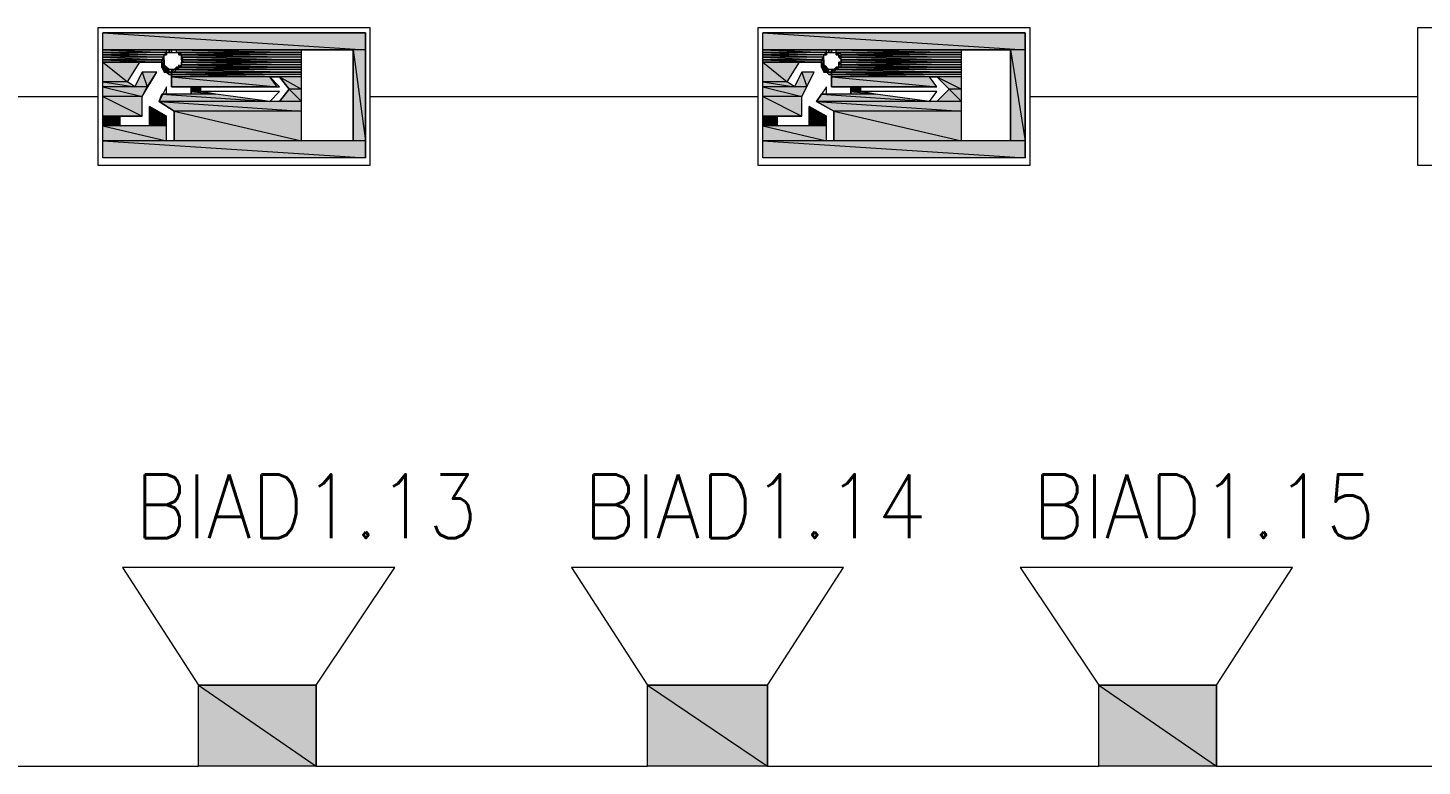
# Model space of a CAD drawing. Header units: millimetres. Extents: x 0 to 420, y 0 to 297.
# Drawn here: x 159.28 to 183.34, y 157.82 to 170.56 of the extents above; entities that cross this region are included whole.
import ezdxf

# ---------------------------------------------------------------- set-up
doc = ezdxf.new("R2010")
doc.units = ezdxf.units.MM
doc.styles.get("Standard").update_dxf_attribs({"font": 'STANDARD'})

msp = doc.modelspace()

# ---------------------------------------------------------------- hatches: boundary and pattern name
h = msp.add_hatch(color=82)
h.paths.add_polyline_path([(165.100001, 170.476333), (160.570334, 170.476333), (165.100001, 170.179999)], flags=0)
h.paths.add_polyline_path([(160.570334, 170.476333), (165.100001, 170.179999), (160.570334, 170.179999)], flags=0)
h = msp.add_hatch(color=82)
h.paths.add_polyline_path([(176.487668, 170.476333), (171.958001, 170.476333), (176.487668, 170.179999)], flags=0)
h.paths.add_polyline_path([(171.958001, 170.476333), (176.487668, 170.179999), (171.958001, 170.179999)], flags=0)
h = msp.add_hatch(color=82)
h.paths.add_polyline_path([(160.570334, 170.179999), (163.999334, 170.179999)], flags=0)
h.paths.add_polyline_path([(163.999334, 170.179999), (160.570334, 170.179999)], flags=0)
h = msp.add_hatch(color=82)
h.paths.add_polyline_path([(161.671001, 170.179999), (160.570334, 170.179999), (161.671001, 170.137666)], flags=0)
h.paths.add_polyline_path([(160.570334, 170.179999), (161.671001, 170.137666), (160.570334, 170.137666)], flags=0)
h = msp.add_hatch(color=82)
h.paths.add_polyline_path([(161.671001, 170.137666), (160.570334, 170.137666), (161.628668, 170.095333)], flags=0)
h.paths.add_polyline_path([(160.570334, 170.137666), (161.628668, 170.095333), (160.570334, 170.095333)], flags=0)
for points in [[(161.713334, 170.137666), (161.755668, 170.137666), (161.671001, 170.137666)], [(161.671001, 170.137666), (161.671001, 170.095333)], [(161.713334, 170.179999), (161.713334, 170.137666)], [(161.755668, 170.179999), (161.755668, 170.137666)], [(173.101001, 170.137666), (173.143334, 170.137666), (173.058668, 170.137666)], [(173.058668, 170.137666), (173.058668, 170.095333)], [(173.101001, 170.179999), (173.101001, 170.137666)], [(173.143334, 170.179999), (173.143334, 170.137666)], [(161.628668, 170.010666), (161.586334, 170.010666)], [(161.586334, 170.010666), (161.628668, 170.010666), (161.628668, 169.968333)], [(161.628668, 169.968333), (161.628668, 169.925999)], [(161.628668, 169.925999), (161.671001, 169.883666), (161.628668, 169.883666)], [(161.882668, 170.095333), (161.925001, 170.095333)], [(161.882668, 169.925999), (161.882668, 169.883666)], [(161.925001, 170.095333), (161.925001, 170.052999)], [(161.925001, 170.052999), (161.925001, 170.010666)], [(173.016334, 170.010666), (172.974001, 170.010666)], [(172.974001, 170.010666), (173.016334, 170.010666), (173.016334, 169.968333)], [(173.016334, 169.968333), (173.016334, 169.925999)], [(173.016334, 169.925999), (173.058668, 169.883666), (173.016334, 169.883666)], [(173.228001, 170.095333), (173.270334, 170.095333)], [(173.270334, 169.925999), (173.270334, 169.883666)], [(161.671001, 169.883666), (161.713334, 169.841333), (161.671001, 169.841333)], [(173.058668, 169.883666), (173.101001, 169.841333), (173.058668, 169.841333)], [(173.270334, 169.883666), (173.228001, 169.883666)], [(161.374668, 169.206333), (161.501668, 169.121666), (161.374668, 169.121666)], [(172.762334, 169.206333), (172.889334, 169.121666), (172.762334, 169.121666)]]:
    msp.add_hatch(color=82).paths.add_polyline_path(points, flags=0)
h = msp.add_hatch(color=82)
h.paths.add_polyline_path([(163.999334, 170.179999), (161.840334, 170.179999), (163.999334, 170.137666)], flags=0)
h.paths.add_polyline_path([(161.840334, 170.179999), (163.999334, 170.137666), (161.840334, 170.137666)], flags=0)
h = msp.add_hatch(color=82)
h.paths.add_polyline_path([(161.882668, 170.137666), (163.999334, 170.137666)], flags=0)
h.paths.add_polyline_path([(163.999334, 170.137666), (161.882668, 170.137666)], flags=0)
h = msp.add_hatch(color=82)
h.paths.add_polyline_path([(163.999334, 170.137666), (161.882668, 170.137666), (163.999334, 170.095333)], flags=0)
h.paths.add_polyline_path([(161.882668, 170.137666), (163.999334, 170.095333), (161.925001, 170.095333)], flags=0)
h = msp.add_hatch(color=82)
h.paths.add_polyline_path([(161.882668, 170.137666), (161.882668, 170.095333)], flags=0)
h.paths.add_polyline_path([(161.882668, 170.095333), (161.882668, 170.137666)], flags=0)
h = msp.add_hatch(color=82)
h.paths.add_polyline_path([(165.100001, 170.179999), (164.888334, 170.179999), (165.100001, 168.613666)], flags=0)
h.paths.add_polyline_path([(164.888334, 170.179999), (165.100001, 168.613666), (164.888334, 168.613666)], flags=0)
h = msp.add_hatch(color=82)
h.paths.add_polyline_path([(171.958001, 170.179999), (175.387001, 170.179999)], flags=0)
h.paths.add_polyline_path([(175.387001, 170.179999), (171.958001, 170.179999)], flags=0)
h = msp.add_hatch(color=82)
h.paths.add_polyline_path([(173.058668, 170.179999), (171.958001, 170.179999), (173.058668, 170.137666)], flags=0)
h.paths.add_polyline_path([(171.958001, 170.179999), (173.058668, 170.137666), (171.958001, 170.137666)], flags=0)
h = msp.add_hatch(color=82)
h.paths.add_polyline_path([(173.058668, 170.137666), (171.958001, 170.137666), (173.016334, 170.095333)], flags=0)
h.paths.add_polyline_path([(171.958001, 170.137666), (173.016334, 170.095333), (171.958001, 170.095333)], flags=0)
h = msp.add_hatch(color=82)
h.paths.add_polyline_path([(175.387001, 170.179999), (173.228001, 170.179999), (175.387001, 170.137666)], flags=0)
h.paths.add_polyline_path([(173.228001, 170.179999), (175.387001, 170.137666), (173.228001, 170.137666)], flags=0)
h = msp.add_hatch(color=82)
h.paths.add_polyline_path([(173.270334, 170.137666), (173.228001, 170.137666), (173.270334, 170.095333)], flags=0)
h.paths.add_polyline_path([(173.228001, 170.137666), (173.270334, 170.095333), (173.228001, 170.095333)], flags=0)
h = msp.add_hatch(color=82)
h.paths.add_polyline_path([(173.270334, 170.137666), (175.387001, 170.137666)], flags=0)
h.paths.add_polyline_path([(175.387001, 170.137666), (173.270334, 170.137666)], flags=0)
h = msp.add_hatch(color=82)
h.paths.add_polyline_path([(175.387001, 170.137666), (173.270334, 170.137666), (175.387001, 170.095333)], flags=0)
h.paths.add_polyline_path([(173.270334, 170.137666), (175.387001, 170.095333), (173.312668, 170.095333)], flags=0)
h = msp.add_hatch(color=82)
h.paths.add_polyline_path([(176.487668, 170.179999), (176.233668, 170.179999), (176.487668, 168.613666)], flags=0)
h.paths.add_polyline_path([(176.233668, 170.179999), (176.487668, 168.613666), (176.233668, 168.613666)], flags=0)
h = msp.add_hatch(color=82)
h.paths.add_polyline_path([(161.628668, 170.095333), (160.570334, 170.095333), (161.628668, 170.052999)], flags=0)
h.paths.add_polyline_path([(160.570334, 170.095333), (161.628668, 170.052999), (160.570334, 170.052999)], flags=0)
h = msp.add_hatch(color=82)
h.paths.add_polyline_path([(161.628668, 170.052999), (160.570334, 170.052999), (161.586334, 170.010666)], flags=0)
h.paths.add_polyline_path([(160.570334, 170.052999), (161.586334, 170.010666), (160.570334, 170.010666)], flags=0)
h = msp.add_hatch(color=82)
h.paths.add_polyline_path([(160.570334, 170.010666), (161.586334, 170.010666)], flags=0)
h.paths.add_polyline_path([(161.586334, 170.010666), (160.570334, 170.010666)], flags=0)
h = msp.add_hatch(color=82)
h.paths.add_polyline_path([(161.586334, 170.010666), (160.570334, 170.010666), (161.586334, 169.968333)], flags=0)
h.paths.add_polyline_path([(160.570334, 170.010666), (161.586334, 169.968333), (160.570334, 169.968333)], flags=0)
h = msp.add_hatch(color=82)
h.paths.add_polyline_path([(160.570334, 169.968333), (161.586334, 169.968333)], flags=0)
h.paths.add_polyline_path([(161.586334, 169.968333), (160.570334, 169.968333)], flags=0)
h = msp.add_hatch(color=82)
h.paths.add_polyline_path([(161.205334, 169.968333), (160.570334, 169.968333), (160.993668, 169.629666)], flags=0)
h.paths.add_polyline_path([(160.570334, 169.968333), (160.993668, 169.629666), (160.570334, 169.629666)], flags=0)
h = msp.add_hatch(color=82)
h.paths.add_polyline_path([(161.628668, 169.925999), (161.586334, 169.968333)], flags=0)
h.paths.add_polyline_path([(161.586334, 169.968333), (161.628668, 169.925999), (161.586334, 169.925999)], flags=0)
h = msp.add_hatch(color=82)
h.paths.add_polyline_path([(161.628668, 169.925999), (161.586334, 169.925999), (161.628668, 169.883666)], flags=0)
h.paths.add_polyline_path([(161.586334, 169.925999), (161.628668, 169.883666), (161.586334, 169.883666)], flags=0)
h = msp.add_hatch(color=82)
h.paths.add_polyline_path([(163.999334, 170.095333), (161.925001, 170.095333), (163.999334, 170.052999)], flags=0)
h.paths.add_polyline_path([(161.925001, 170.095333), (163.999334, 170.052999), (161.925001, 170.052999)], flags=0)
h = msp.add_hatch(color=82)
h.paths.add_polyline_path([(163.999334, 170.052999), (161.925001, 170.052999), (163.999334, 170.010666)], flags=0)
h.paths.add_polyline_path([(161.925001, 170.052999), (163.999334, 170.010666), (161.967334, 170.010666)], flags=0)
h = msp.add_hatch(color=82)
h.paths.add_polyline_path([(163.999334, 170.010666), (161.925001, 170.010666), (163.999334, 169.968333)], flags=0)
h.paths.add_polyline_path([(161.925001, 170.010666), (163.999334, 169.968333), (161.967334, 169.968333)], flags=0)
h = msp.add_hatch(color=82)
h.paths.add_polyline_path([(163.999334, 169.968333), (161.967334, 169.968333)], flags=0)
h.paths.add_polyline_path([(161.967334, 169.968333), (163.999334, 169.968333), (161.925001, 169.968333)], flags=0)
h = msp.add_hatch(color=82)
h.paths.add_polyline_path([(163.999334, 169.968333), (161.925001, 169.968333), (163.999334, 169.925999)], flags=0)
h.paths.add_polyline_path([(161.925001, 169.968333), (163.999334, 169.925999), (161.925001, 169.925999)], flags=0)
h = msp.add_hatch(color=82)
h.paths.add_polyline_path([(161.925001, 169.968333), (161.925001, 169.925999)], flags=0)
h.paths.add_polyline_path([(161.925001, 169.925999), (161.925001, 169.968333)], flags=0)
h = msp.add_hatch(color=82)
h.paths.add_polyline_path([(163.999334, 169.925999), (161.925001, 169.925999), (163.999334, 169.883666)], flags=0)
h.paths.add_polyline_path([(161.925001, 169.925999), (163.999334, 169.883666), (161.925001, 169.883666)], flags=0)
h = msp.add_hatch(color=82)
h.paths.add_polyline_path([(161.967334, 170.010666), (163.999334, 170.010666)], flags=0)
h.paths.add_polyline_path([(163.999334, 170.010666), (161.967334, 170.010666)], flags=0)
h = msp.add_hatch(color=82)
h.paths.add_polyline_path([(173.016334, 170.095333), (171.958001, 170.095333), (173.016334, 170.052999)], flags=0)
h.paths.add_polyline_path([(171.958001, 170.095333), (173.016334, 170.052999), (171.958001, 170.052999)], flags=0)
h = msp.add_hatch(color=82)
h.paths.add_polyline_path([(173.016334, 170.052999), (171.958001, 170.052999), (172.974001, 170.010666)], flags=0)
h.paths.add_polyline_path([(171.958001, 170.052999), (172.974001, 170.010666), (171.958001, 170.010666)], flags=0)
h = msp.add_hatch(color=82)
h.paths.add_polyline_path([(171.958001, 170.010666), (172.974001, 170.010666)], flags=0)
h.paths.add_polyline_path([(172.974001, 170.010666), (171.958001, 170.010666)], flags=0)
h = msp.add_hatch(color=82)
h.paths.add_polyline_path([(172.974001, 170.010666), (171.958001, 170.010666), (172.974001, 169.968333)], flags=0)
h.paths.add_polyline_path([(171.958001, 170.010666), (172.974001, 169.968333), (171.958001, 169.968333)], flags=0)
h = msp.add_hatch(color=82)
h.paths.add_polyline_path([(171.958001, 169.968333), (172.974001, 169.968333)], flags=0)
h.paths.add_polyline_path([(172.974001, 169.968333), (171.958001, 169.968333)], flags=0)
h = msp.add_hatch(color=82)
h.paths.add_polyline_path([(172.593001, 169.968333), (171.958001, 169.968333), (172.381334, 169.629666)], flags=0)
h.paths.add_polyline_path([(171.958001, 169.968333), (172.381334, 169.629666), (171.958001, 169.629666)], flags=0)
h = msp.add_hatch(color=82)
h.paths.add_polyline_path([(173.016334, 169.925999), (172.974001, 169.968333)], flags=0)
h.paths.add_polyline_path([(172.974001, 169.968333), (173.016334, 169.925999), (172.974001, 169.925999)], flags=0)
h = msp.add_hatch(color=82)
h.paths.add_polyline_path([(173.016334, 169.925999), (172.974001, 169.925999), (173.016334, 169.883666)], flags=0)
h.paths.add_polyline_path([(172.974001, 169.925999), (173.016334, 169.883666), (172.974001, 169.883666)], flags=0)
h = msp.add_hatch(color=82)
h.paths.add_polyline_path([(173.270334, 170.095333), (173.312668, 170.052999), (173.270334, 170.052999)], flags=0)
h.paths.add_polyline_path([(173.312668, 170.052999), (173.270334, 170.052999), (173.312668, 170.010666)], flags=0)
h = msp.add_hatch(color=82)
h.paths.add_polyline_path([(173.312668, 169.968333), (173.270334, 169.968333), (173.312668, 169.925999)], flags=0)
h.paths.add_polyline_path([(173.270334, 169.968333), (173.312668, 169.925999), (173.270334, 169.925999)], flags=0)
h = msp.add_hatch(color=82)
h.paths.add_polyline_path([(175.387001, 170.095333), (173.312668, 170.095333), (175.387001, 170.052999)], flags=0)
h.paths.add_polyline_path([(173.312668, 170.095333), (175.387001, 170.052999), (173.312668, 170.052999)], flags=0)
h = msp.add_hatch(color=82)
h.paths.add_polyline_path([(175.387001, 170.052999), (173.312668, 170.052999), (175.387001, 170.010666)], flags=0)
h.paths.add_polyline_path([(173.312668, 170.052999), (175.387001, 170.010666), (173.312668, 170.010666)], flags=0)
h = msp.add_hatch(color=82)
h.paths.add_polyline_path([(173.312668, 170.010666), (175.387001, 170.010666)], flags=0)
h.paths.add_polyline_path([(175.387001, 170.010666), (173.312668, 170.010666)], flags=0)
h = msp.add_hatch(color=82)
h.paths.add_polyline_path([(175.387001, 170.010666), (173.312668, 170.010666), (175.387001, 169.968333)], flags=0)
h.paths.add_polyline_path([(173.312668, 170.010666), (175.387001, 169.968333), (173.312668, 169.968333)], flags=0)
h = msp.add_hatch(color=82)
h.paths.add_polyline_path([(173.312668, 169.968333), (175.387001, 169.968333)], flags=0)
h.paths.add_polyline_path([(175.387001, 169.968333), (173.312668, 169.968333)], flags=0)
h = msp.add_hatch(color=82)
h.paths.add_polyline_path([(175.387001, 169.968333), (173.312668, 169.968333), (175.387001, 169.925999)], flags=0)
h.paths.add_polyline_path([(173.312668, 169.968333), (175.387001, 169.925999), (173.312668, 169.925999)], flags=0)
h = msp.add_hatch(color=82)
h.paths.add_polyline_path([(175.387001, 169.925999), (173.312668, 169.925999), (175.387001, 169.883666)], flags=0)
h.paths.add_polyline_path([(173.312668, 169.925999), (175.387001, 169.883666), (173.312668, 169.883666)], flags=0)
h = msp.add_hatch(color=82)
h.paths.add_polyline_path([(161.501668, 169.798999), (161.247668, 169.798999), (161.332334, 169.544999)], flags=0)
h.paths.add_polyline_path([(161.247668, 169.798999), (161.332334, 169.544999), (161.120668, 169.544999)], flags=0)
h = msp.add_hatch(color=82)
h.paths.add_polyline_path([(161.671001, 169.883666), (161.586334, 169.883666)], flags=0)
h.paths.add_polyline_path([(161.671001, 169.883666), (161.586334, 169.883666), (161.628668, 169.883666)], flags=0)
h = msp.add_hatch(color=82)
h.paths.add_polyline_path([(161.671001, 169.883666), (161.586334, 169.883666), (161.671001, 169.841333)], flags=0)
h.paths.add_polyline_path([(161.586334, 169.883666), (161.671001, 169.841333), (161.628668, 169.841333)], flags=0)
h = msp.add_hatch(color=82)
h.paths.add_polyline_path([(161.713334, 169.841333), (161.628668, 169.841333), (161.713334, 169.798999)], flags=0)
h.paths.add_polyline_path([(161.628668, 169.841333), (161.713334, 169.798999), (161.628668, 169.798999)], flags=0)
h = msp.add_hatch(color=82)
h.paths.add_polyline_path([(161.628668, 169.798999), (161.798001, 169.798999)], flags=0)
h.paths.add_polyline_path([(161.798001, 169.798999), (161.628668, 169.798999)], flags=0)
h = msp.add_hatch(color=82)
h.paths.add_polyline_path([(163.999334, 169.798999), (161.671001, 169.798999), (163.999334, 169.756666)], flags=0)
h.paths.add_polyline_path([(161.671001, 169.798999), (163.999334, 169.756666), (161.713334, 169.756666)], flags=0)
h = msp.add_hatch(color=82)
h.paths.add_polyline_path([(161.755668, 169.798999), (161.755668, 169.841333)], flags=0)
h.paths.add_polyline_path([(161.755668, 169.798999), (161.755668, 169.841333), (161.798001, 169.841333)], flags=0)
h = msp.add_hatch(color=82)
h.paths.add_polyline_path([(163.999334, 169.756666), (161.755668, 169.756666), (163.999334, 169.714333)], flags=0)
h.paths.add_polyline_path([(161.755668, 169.756666), (163.999334, 169.714333), (161.755668, 169.714333)], flags=0)
h = msp.add_hatch(color=82)
h.paths.add_polyline_path([(163.449001, 169.714333), (161.755668, 169.714333), (163.576001, 169.544999)], flags=0)
h.paths.add_polyline_path([(161.755668, 169.714333), (163.576001, 169.544999), (161.755668, 169.544999)], flags=0)
h = msp.add_hatch(color=82)
h.paths.add_polyline_path([(161.882668, 169.883666), (161.840334, 169.883666), (161.840334, 169.841333)], flags=0)
h.paths.add_polyline_path([(161.840334, 169.883666), (161.840334, 169.841333), (161.798001, 169.841333)], flags=0)
h = msp.add_hatch(color=82)
h.paths.add_polyline_path([(163.999334, 169.841333), (161.840334, 169.841333), (163.999334, 169.798999)], flags=0)
h.paths.add_polyline_path([(161.840334, 169.841333), (163.999334, 169.798999), (161.798001, 169.798999)], flags=0)
h = msp.add_hatch(color=82)
h.paths.add_polyline_path([(163.999334, 169.883666), (161.925001, 169.883666)], flags=0)
h.paths.add_polyline_path([(161.925001, 169.883666), (163.999334, 169.883666), (161.882668, 169.883666)], flags=0)
h = msp.add_hatch(color=82)
h.paths.add_polyline_path([(163.999334, 169.883666), (161.882668, 169.883666), (163.999334, 169.841333)], flags=0)
h.paths.add_polyline_path([(161.882668, 169.883666), (163.999334, 169.841333), (161.882668, 169.841333)], flags=0)
h = msp.add_hatch(color=82)
h.paths.add_polyline_path([(163.999334, 169.714333), (163.618334, 169.714333), (163.999334, 169.502666)], flags=0)
h.paths.add_polyline_path([(163.618334, 169.714333), (163.999334, 169.502666), (163.787668, 169.502666)], flags=0)
h = msp.add_hatch(color=82)
h.paths.add_polyline_path([(172.847001, 169.798999), (172.635334, 169.798999), (172.720001, 169.544999)], flags=0)
h.paths.add_polyline_path([(172.635334, 169.798999), (172.720001, 169.544999), (172.508334, 169.544999)], flags=0)
h = msp.add_hatch(color=82)
h.paths.add_polyline_path([(173.058668, 169.883666), (172.974001, 169.883666)], flags=0)
h.paths.add_polyline_path([(173.058668, 169.883666), (172.974001, 169.883666), (173.016334, 169.883666)], flags=0)
h = msp.add_hatch(color=82)
h.paths.add_polyline_path([(173.058668, 169.883666), (172.974001, 169.883666), (173.058668, 169.841333)], flags=0)
h.paths.add_polyline_path([(172.974001, 169.883666), (173.058668, 169.841333), (173.016334, 169.841333)], flags=0)
h = msp.add_hatch(color=82)
h.paths.add_polyline_path([(173.101001, 169.841333), (173.016334, 169.841333), (173.101001, 169.798999)], flags=0)
h.paths.add_polyline_path([(173.016334, 169.841333), (173.101001, 169.798999), (173.016334, 169.798999)], flags=0)
h = msp.add_hatch(color=82)
h.paths.add_polyline_path([(173.016334, 169.798999), (173.185668, 169.798999)], flags=0)
h.paths.add_polyline_path([(173.185668, 169.798999), (173.016334, 169.798999)], flags=0)
h = msp.add_hatch(color=82)
h.paths.add_polyline_path([(175.387001, 169.798999), (173.058668, 169.798999), (175.387001, 169.756666)], flags=0)
h.paths.add_polyline_path([(173.058668, 169.798999), (175.387001, 169.756666), (173.101001, 169.756666)], flags=0)
h = msp.add_hatch(color=82)
h.paths.add_polyline_path([(173.143334, 169.798999), (173.143334, 169.841333)], flags=0)
h.paths.add_polyline_path([(173.143334, 169.798999), (173.143334, 169.841333), (173.185668, 169.841333)], flags=0)
h = msp.add_hatch(color=82)
h.paths.add_polyline_path([(175.387001, 169.756666), (173.143334, 169.756666), (175.387001, 169.714333)], flags=0)
h.paths.add_polyline_path([(173.143334, 169.756666), (175.387001, 169.714333), (173.143334, 169.714333)], flags=0)
h = msp.add_hatch(color=82)
h.paths.add_polyline_path([(174.836668, 169.714333), (173.143334, 169.714333), (174.963668, 169.544999)], flags=0)
h.paths.add_polyline_path([(173.143334, 169.714333), (174.963668, 169.544999), (173.143334, 169.544999)], flags=0)
h = msp.add_hatch(color=82)
h.paths.add_polyline_path([(173.228001, 169.841333), (173.228001, 169.883666)], flags=0)
h.paths.add_polyline_path([(173.228001, 169.883666), (173.228001, 169.841333), (173.185668, 169.841333)], flags=0)
h = msp.add_hatch(color=82)
h.paths.add_polyline_path([(175.387001, 169.841333), (173.228001, 169.841333), (175.387001, 169.798999)], flags=0)
h.paths.add_polyline_path([(173.228001, 169.841333), (175.387001, 169.798999), (173.185668, 169.798999)], flags=0)
h = msp.add_hatch(color=82)
h.paths.add_polyline_path([(175.387001, 169.883666), (173.270334, 169.883666), (175.387001, 169.841333)], flags=0)
h.paths.add_polyline_path([(173.270334, 169.883666), (175.387001, 169.841333), (173.228001, 169.841333)], flags=0)
h = msp.add_hatch(color=82)
h.paths.add_polyline_path([(175.387001, 169.883666), (173.312668, 169.883666)], flags=0)
h.paths.add_polyline_path([(173.312668, 169.883666), (175.387001, 169.883666), (173.270334, 169.883666)], flags=0)
h = msp.add_hatch(color=82)
h.paths.add_polyline_path([(175.387001, 169.714333), (174.963668, 169.714333), (175.387001, 169.502666)], flags=0)
h.paths.add_polyline_path([(174.963668, 169.714333), (175.387001, 169.502666), (175.175334, 169.502666)], flags=0)
h = msp.add_hatch(color=82)
h.paths.add_polyline_path([(160.993668, 169.629666), (160.570334, 169.629666), (161.120668, 169.544999)], flags=0)
h.paths.add_polyline_path([(160.570334, 169.629666), (161.120668, 169.544999), (160.570334, 169.544999)], flags=0)
h = msp.add_hatch(color=82)
h.paths.add_polyline_path([(161.332334, 169.544999), (160.570334, 169.544999), (161.247668, 169.375666)], flags=0)
h.paths.add_polyline_path([(160.570334, 169.544999), (161.247668, 169.375666), (160.570334, 169.375666)], flags=0)
h = msp.add_hatch(color=82)
h.paths.add_polyline_path([(162.517668, 169.417999), (161.586334, 169.417999), (163.449001, 169.290999)], flags=0)
h.paths.add_polyline_path([(161.586334, 169.417999), (163.449001, 169.290999), (161.544001, 169.290999)], flags=0)
h = msp.add_hatch(color=82)
h.paths.add_polyline_path([(162.263668, 169.544999), (162.094334, 169.544999), (162.263668, 169.460333)], flags=0)
h.paths.add_polyline_path([(162.094334, 169.544999), (162.263668, 169.460333), (162.094334, 169.460333)], flags=0)
h = msp.add_hatch(color=82)
h.paths.add_polyline_path([(162.263668, 169.460333), (162.094334, 169.460333), (162.517668, 169.417999)], flags=0)
h.paths.add_polyline_path([(162.094334, 169.460333), (162.517668, 169.417999), (162.094334, 169.417999)], flags=0)
h = msp.add_hatch(color=82)
h.paths.add_polyline_path([(163.999334, 169.502666), (163.787668, 169.502666), (163.999334, 169.290999)], flags=0)
h.paths.add_polyline_path([(163.787668, 169.502666), (163.999334, 169.290999), (163.618334, 169.290999)], flags=0)
h = msp.add_hatch(color=82)
h.paths.add_polyline_path([(172.381334, 169.629666), (171.958001, 169.629666), (172.508334, 169.544999)], flags=0)
h.paths.add_polyline_path([(171.958001, 169.629666), (172.508334, 169.544999), (171.958001, 169.544999)], flags=0)
h = msp.add_hatch(color=82)
h.paths.add_polyline_path([(172.720001, 169.544999), (171.958001, 169.544999), (172.635334, 169.375666)], flags=0)
h.paths.add_polyline_path([(171.958001, 169.544999), (172.635334, 169.375666), (171.958001, 169.375666)], flags=0)
h = msp.add_hatch(color=82)
h.paths.add_polyline_path([(173.905334, 169.417999), (172.974001, 169.417999), (174.836668, 169.290999)], flags=0)
h.paths.add_polyline_path([(172.974001, 169.417999), (174.836668, 169.290999), (172.889334, 169.290999)], flags=0)
h = msp.add_hatch(color=82)
h.paths.add_polyline_path([(173.651334, 169.544999), (173.482001, 169.544999), (173.651334, 169.460333)], flags=0)
h.paths.add_polyline_path([(173.482001, 169.544999), (173.651334, 169.460333), (173.482001, 169.460333)], flags=0)
h = msp.add_hatch(color=82)
h.paths.add_polyline_path([(173.651334, 169.460333), (173.482001, 169.460333), (173.905334, 169.417999)], flags=0)
h.paths.add_polyline_path([(173.482001, 169.460333), (173.905334, 169.417999), (173.482001, 169.417999)], flags=0)
h = msp.add_hatch(color=82)
h.paths.add_polyline_path([(175.387001, 169.502666), (175.175334, 169.502666), (175.387001, 169.290999)], flags=0)
h.paths.add_polyline_path([(175.175334, 169.502666), (175.387001, 169.290999), (174.963668, 169.290999)], flags=0)
h = msp.add_hatch(color=82)
h.paths.add_polyline_path([(161.247668, 169.375666), (160.570334, 169.375666), (161.247668, 169.036999)], flags=0)
h.paths.add_polyline_path([(160.570334, 169.375666), (161.247668, 169.036999), (160.570334, 169.036999)], flags=0)
h = msp.add_hatch(color=82)
h.paths.add_polyline_path([(163.999334, 169.290999), (161.544001, 169.290999), (163.999334, 169.121666)], flags=0)
h.paths.add_polyline_path([(161.544001, 169.290999), (163.999334, 169.121666), (161.798001, 169.121666)], flags=0)
h = msp.add_hatch(color=82)
h.paths.add_polyline_path([(172.635334, 169.375666), (171.958001, 169.375666), (172.635334, 169.036999)], flags=0)
h.paths.add_polyline_path([(171.958001, 169.375666), (172.635334, 169.036999), (171.958001, 169.036999)], flags=0)
h = msp.add_hatch(color=82)
h.paths.add_polyline_path([(175.387001, 169.290999), (172.889334, 169.290999), (175.387001, 169.121666)], flags=0)
h.paths.add_polyline_path([(172.889334, 169.290999), (175.387001, 169.121666), (173.185668, 169.121666)], flags=0)
h = msp.add_hatch(color=82)
h.paths.add_polyline_path([(160.866668, 169.036999), (160.570334, 169.036999), (160.866668, 168.867666)], flags=0)
h.paths.add_polyline_path([(160.570334, 169.036999), (160.866668, 168.867666), (160.570334, 168.867666)], flags=0)
h = msp.add_hatch(color=82)
h.paths.add_polyline_path([(161.501668, 169.121666), (161.374668, 169.121666), (161.671001, 169.036999)], flags=0)
h.paths.add_polyline_path([(161.374668, 169.121666), (161.671001, 169.036999), (161.374668, 169.036999)], flags=0)
h = msp.add_hatch(color=82)
h.paths.add_polyline_path([(161.671001, 169.036999), (161.374668, 169.036999), (161.671001, 168.867666)], flags=0)
h.paths.add_polyline_path([(161.374668, 169.036999), (161.671001, 168.867666), (161.374668, 168.867666)], flags=0)
h = msp.add_hatch(color=82)
h.paths.add_polyline_path([(163.999334, 169.121666), (161.798001, 169.121666), (163.999334, 168.613666)], flags=0)
h.paths.add_polyline_path([(161.798001, 169.121666), (163.999334, 168.613666), (161.798001, 168.613666)], flags=0)
h = msp.add_hatch(color=82)
h.paths.add_polyline_path([(172.212001, 169.036999), (171.958001, 169.036999), (172.212001, 168.867666)], flags=0)
h.paths.add_polyline_path([(171.958001, 169.036999), (172.212001, 168.867666), (171.958001, 168.867666)], flags=0)
h = msp.add_hatch(color=82)
h.paths.add_polyline_path([(172.889334, 169.121666), (172.762334, 169.121666), (173.058668, 169.036999)], flags=0)
h.paths.add_polyline_path([(172.762334, 169.121666), (173.058668, 169.036999), (172.762334, 169.036999)], flags=0)
h = msp.add_hatch(color=82)
h.paths.add_polyline_path([(173.058668, 169.036999), (172.762334, 169.036999), (173.058668, 168.867666)], flags=0)
h.paths.add_polyline_path([(172.762334, 169.036999), (173.058668, 168.867666), (172.762334, 168.867666)], flags=0)
h = msp.add_hatch(color=82)
h.paths.add_polyline_path([(175.387001, 169.121666), (173.185668, 169.121666), (175.387001, 168.613666)], flags=0)
h.paths.add_polyline_path([(173.185668, 169.121666), (175.387001, 168.613666), (173.185668, 168.613666)], flags=0)
h = msp.add_hatch(color=82)
h.paths.add_polyline_path([(161.671001, 168.867666), (160.570334, 168.867666), (161.671001, 168.613666)], flags=0)
h.paths.add_polyline_path([(160.570334, 168.867666), (161.671001, 168.613666), (160.570334, 168.613666)], flags=0)
h = msp.add_hatch(color=82)
h.paths.add_polyline_path([(173.058668, 168.867666), (171.958001, 168.867666), (173.058668, 168.613666)], flags=0)
h.paths.add_polyline_path([(171.958001, 168.867666), (173.058668, 168.613666), (171.958001, 168.613666)], flags=0)
h = msp.add_hatch(color=82)
h.paths.add_polyline_path([(165.100001, 168.613666), (160.570334, 168.613666), (165.100001, 168.317333)], flags=0)
h.paths.add_polyline_path([(160.570334, 168.613666), (165.100001, 168.317333), (160.570334, 168.317333)], flags=0)
h = msp.add_hatch(color=82)
h.paths.add_polyline_path([(176.487668, 168.613666), (171.958001, 168.613666), (176.487668, 168.317333)], flags=0)
h.paths.add_polyline_path([(171.958001, 168.613666), (176.487668, 168.317333), (171.958001, 168.317333)], flags=0)
h = msp.add_hatch(color=82)
h.paths.add_polyline_path([(164.253334, 159.215666), (162.221334, 159.215666), (164.253334, 157.818666)], flags=0)
h.paths.add_polyline_path([(162.221334, 159.215666), (164.253334, 157.818666), (162.221334, 157.818666)], flags=0)
h = msp.add_hatch(color=82)
h.paths.add_polyline_path([(172.042668, 159.215666), (169.968334, 159.215666), (172.042668, 157.818666)], flags=0)
h.paths.add_polyline_path([(169.968334, 159.215666), (172.042668, 157.818666), (169.968334, 157.818666)], flags=0)
h = msp.add_hatch(color=82)
h.paths.add_polyline_path([(179.789668, 159.215666), (177.757668, 159.215666), (179.789668, 157.818666)], flags=0)
h.paths.add_polyline_path([(177.757668, 159.215666), (179.789668, 157.818666), (177.757668, 157.818666)], flags=0)

# ---------------------------------------------------------------- linework, layer by layer
at = {"color": 92, "lineweight": 0}
for points in [[(165.184668, 170.560999), (160.485668, 170.560999), (160.485668, 168.190333), (165.184668, 168.190333)], [(176.572334, 170.560999), (171.873334, 170.560999), (171.873334, 168.190333), (176.572334, 168.190333)], [(187.960001, 170.560999), (183.261001, 170.560999), (183.261001, 168.190333), (187.960001, 168.190333)]]:
    msp.add_lwpolyline(points, close=True, dxfattribs=at)
at = {"color": 82, "lineweight": 0}
for points in [[(165.100001, 170.476333), (160.570334, 170.476333), (165.100001, 170.179999)], [(160.570334, 170.476333), (165.100001, 170.179999), (160.570334, 170.179999)], [(160.570334, 170.476333), (165.100001, 170.476333), (165.100001, 168.317333), (160.570334, 168.317333)], [(176.487668, 170.476333), (171.958001, 170.476333), (176.487668, 170.179999)], [(171.958001, 170.476333), (176.487668, 170.179999), (171.958001, 170.179999)], [(171.958001, 170.476333), (176.487668, 170.476333), (176.487668, 168.317333), (171.958001, 168.317333)], [(160.570334, 170.179999), (163.999334, 170.179999)], [(163.999334, 170.179999), (160.570334, 170.179999)], [(161.671001, 170.179999), (160.570334, 170.179999), (161.671001, 170.137666)], [(160.570334, 170.179999), (161.671001, 170.137666), (160.570334, 170.137666)], [(161.671001, 170.137666), (160.570334, 170.137666), (161.628668, 170.095333)], [(160.570334, 170.137666), (161.628668, 170.095333), (160.570334, 170.095333)], [(161.755668, 170.137666), (161.798001, 170.137666), (161.840334, 170.137666), (161.882668, 170.137666), (161.882668, 170.095333), (161.925001, 170.095333), (161.925001, 170.052999), (161.925001, 170.010666), (161.925001, 169.968333), (161.925001, 169.925999), (161.882668, 169.883666), (161.840334, 169.841333), (161.798001, 169.841333), (161.755668, 169.841333), (161.713334, 169.841333), (161.671001, 169.883666), (161.628668, 169.925999), (161.628668, 169.968333), (161.628668, 170.010666), (161.628668, 170.052999), (161.628668, 170.095333), (161.671001, 170.095333), (161.671001, 170.137666), (161.713334, 170.137666)], [(161.713334, 170.137666), (161.755668, 170.137666), (161.671001, 170.137666)], [(161.671001, 170.137666), (161.671001, 170.095333)], [(161.713334, 170.179999), (161.713334, 170.137666)], [(163.999334, 170.179999), (161.713334, 170.179999)], [(161.755668, 170.179999), (161.755668, 170.137666)], [(163.999334, 170.179999), (161.798001, 170.179999)], [(163.999334, 170.179999), (161.840334, 170.179999), (163.999334, 170.137666)], [(161.840334, 170.179999), (163.999334, 170.137666), (161.840334, 170.137666)], [(163.999334, 170.137666), (161.840334, 170.137666)], [(161.882668, 170.137666), (163.999334, 170.137666)], [(163.999334, 170.137666), (161.882668, 170.137666)], [(163.999334, 170.137666), (161.882668, 170.137666), (163.999334, 170.095333)], [(161.882668, 170.137666), (163.999334, 170.095333), (161.925001, 170.095333)], [(161.882668, 170.137666), (161.882668, 170.095333)], [(161.882668, 170.095333), (161.882668, 170.137666)], [(163.999334, 170.179999), (164.888334, 170.179999), (164.888334, 168.613666), (163.999334, 168.613666)], [(165.100001, 170.179999), (164.888334, 170.179999), (165.100001, 168.613666)], [(164.888334, 170.179999), (165.100001, 168.613666), (164.888334, 168.613666)], [(171.958001, 170.179999), (175.387001, 170.179999)], [(175.387001, 170.179999), (171.958001, 170.179999)], [(173.058668, 170.179999), (171.958001, 170.179999), (173.058668, 170.137666)], [(171.958001, 170.179999), (173.058668, 170.137666), (171.958001, 170.137666)], [(173.058668, 170.137666), (171.958001, 170.137666), (173.016334, 170.095333)], [(171.958001, 170.137666), (173.016334, 170.095333), (171.958001, 170.095333)], [(173.143334, 170.137666), (173.185668, 170.137666), (173.228001, 170.137666), (173.270334, 170.095333), (173.270334, 170.052999), (173.312668, 170.010666), (173.312668, 169.968333), (173.270334, 169.925999), (173.270334, 169.883666), (173.228001, 169.883666), (173.228001, 169.841333), (173.185668, 169.841333), (173.143334, 169.841333), (173.101001, 169.841333), (173.058668, 169.883666), (173.016334, 169.925999), (173.016334, 169.968333), (173.016334, 170.010666), (173.016334, 170.052999), (173.016334, 170.095333), (173.058668, 170.095333), (173.058668, 170.137666), (173.101001, 170.137666)], [(173.101001, 170.137666), (173.143334, 170.137666), (173.058668, 170.137666)], [(173.058668, 170.137666), (173.058668, 170.095333)], [(173.101001, 170.179999), (173.101001, 170.137666)], [(175.387001, 170.179999), (173.101001, 170.179999)], [(173.143334, 170.179999), (173.143334, 170.137666)], [(175.387001, 170.179999), (173.185668, 170.179999)], [(175.387001, 170.179999), (173.228001, 170.179999), (175.387001, 170.137666)], [(173.228001, 170.179999), (175.387001, 170.137666), (173.228001, 170.137666)], [(173.270334, 170.137666), (173.228001, 170.137666), (173.270334, 170.095333)], [(173.228001, 170.137666), (173.270334, 170.095333), (173.228001, 170.095333)], [(175.387001, 170.137666), (173.228001, 170.137666)], [(173.270334, 170.137666), (175.387001, 170.137666)], [(175.387001, 170.137666), (173.270334, 170.137666)], [(175.387001, 170.137666), (173.270334, 170.137666), (175.387001, 170.095333)], [(173.270334, 170.137666), (175.387001, 170.095333), (173.312668, 170.095333)], [(175.387001, 170.179999), (176.233668, 170.179999), (176.233668, 168.613666), (175.387001, 168.613666)], [(176.487668, 170.179999), (176.233668, 170.179999), (176.487668, 168.613666)], [(176.233668, 170.179999), (176.487668, 168.613666), (176.233668, 168.613666)], [(161.628668, 170.095333), (160.570334, 170.095333), (161.628668, 170.052999)], [(160.570334, 170.095333), (161.628668, 170.052999), (160.570334, 170.052999)], [(161.628668, 170.052999), (160.570334, 170.052999), (161.586334, 170.010666)], [(160.570334, 170.052999), (161.586334, 170.010666), (160.570334, 170.010666)], [(160.570334, 170.010666), (161.586334, 170.010666)], [(161.586334, 170.010666), (160.570334, 170.010666)], [(161.586334, 170.010666), (160.570334, 170.010666), (161.586334, 169.968333)], [(160.570334, 170.010666), (161.586334, 169.968333), (160.570334, 169.968333)], [(160.570334, 169.968333), (161.586334, 169.968333)], [(161.586334, 169.968333), (160.570334, 169.968333)], [(161.205334, 169.968333), (160.570334, 169.968333), (160.993668, 169.629666)], [(160.570334, 169.968333), (160.993668, 169.629666), (160.570334, 169.629666)], [(160.866668, 169.036999), (161.247668, 169.036999), (161.247668, 169.375666), (161.501668, 169.798999), (161.247668, 169.798999), (161.120668, 169.544999), (160.993668, 169.629666), (161.205334, 169.968333), (161.586334, 169.968333), (161.586334, 169.925999), (161.586334, 169.883666), (161.628668, 169.798999), (161.671001, 169.798999), (161.713334, 169.756666), (161.755668, 169.756666), (161.755668, 169.798999), (161.755668, 169.544999), (162.094334, 169.544999), (162.094334, 169.417999), (161.671001, 169.417999), (161.671001, 169.544999), (161.544001, 169.290999), (161.798001, 169.121666), (161.798001, 168.613666), (161.671001, 168.613666), (161.671001, 169.036999), (161.374668, 169.206333), (161.374668, 168.867666), (160.866668, 168.867666)], [(161.628668, 170.010666), (161.586334, 170.010666)], [(161.586334, 170.010666), (161.628668, 170.010666), (161.628668, 169.968333)], [(161.628668, 169.925999), (161.586334, 169.968333)], [(161.586334, 169.968333), (161.628668, 169.925999), (161.586334, 169.925999)], [(161.628668, 169.925999), (161.586334, 169.925999), (161.628668, 169.883666)], [(161.586334, 169.925999), (161.628668, 169.883666), (161.586334, 169.883666)], [(161.628668, 169.968333), (161.628668, 169.925999)], [(161.628668, 169.925999), (161.628668, 169.968333)], [(161.628668, 169.925999), (161.671001, 169.883666), (161.628668, 169.883666)], [(161.882668, 170.095333), (161.925001, 170.095333)], [(161.882668, 169.925999), (161.882668, 169.883666)], [(161.882668, 169.883666), (161.882668, 169.925999)], [(161.925001, 170.095333), (161.925001, 170.052999)], [(163.999334, 170.095333), (161.925001, 170.095333), (163.999334, 170.052999)], [(161.925001, 170.095333), (163.999334, 170.052999), (161.925001, 170.052999)], [(161.925001, 170.052999), (161.925001, 170.095333)], [(161.925001, 170.052999), (161.925001, 170.010666)], [(163.999334, 170.052999), (161.925001, 170.052999), (163.999334, 170.010666)], [(161.925001, 170.052999), (163.999334, 170.010666), (161.967334, 170.010666)], [(163.999334, 170.010666), (161.925001, 170.010666), (163.999334, 169.968333)], [(161.925001, 170.010666), (163.999334, 169.968333), (161.967334, 169.968333)], [(161.967334, 169.968333), (163.999334, 169.968333), (161.925001, 169.968333)], [(163.999334, 169.968333), (161.925001, 169.968333), (163.999334, 169.925999)], [(161.925001, 169.968333), (163.999334, 169.925999), (161.925001, 169.925999)], [(161.925001, 169.968333), (161.925001, 169.925999)], [(161.925001, 169.925999), (161.925001, 169.968333)], [(163.999334, 169.925999), (161.925001, 169.925999), (163.999334, 169.883666)], [(161.925001, 169.925999), (163.999334, 169.883666), (161.925001, 169.883666)], [(161.967334, 170.010666), (163.999334, 170.010666)], [(163.999334, 170.010666), (161.967334, 170.010666)], [(163.999334, 170.010666), (161.967334, 170.010666)], [(163.999334, 169.968333), (161.967334, 169.968333)], [(173.016334, 170.095333), (171.958001, 170.095333), (173.016334, 170.052999)], [(171.958001, 170.095333), (173.016334, 170.052999), (171.958001, 170.052999)], [(173.016334, 170.052999), (171.958001, 170.052999), (172.974001, 170.010666)], [(171.958001, 170.052999), (172.974001, 170.010666), (171.958001, 170.010666)], [(171.958001, 170.010666), (172.974001, 170.010666)], [(172.974001, 170.010666), (171.958001, 170.010666)], [(172.974001, 170.010666), (171.958001, 170.010666), (172.974001, 169.968333)], [(171.958001, 170.010666), (172.974001, 169.968333), (171.958001, 169.968333)], [(171.958001, 169.968333), (172.974001, 169.968333)], [(172.974001, 169.968333), (171.958001, 169.968333)], [(172.593001, 169.968333), (171.958001, 169.968333), (172.381334, 169.629666)], [(171.958001, 169.968333), (172.381334, 169.629666), (171.958001, 169.629666)], [(172.212001, 169.036999), (172.635334, 169.036999), (172.635334, 169.375666), (172.847001, 169.798999), (172.635334, 169.798999), (172.508334, 169.544999), (172.381334, 169.629666), (172.593001, 169.968333), (172.974001, 169.968333), (172.974001, 169.925999), (172.974001, 169.883666), (173.016334, 169.798999), (173.058668, 169.798999), (173.101001, 169.756666), (173.143334, 169.756666), (173.143334, 169.798999), (173.143334, 169.544999), (173.482001, 169.544999), (173.482001, 169.417999), (173.058668, 169.417999), (173.058668, 169.544999), (172.889334, 169.290999), (173.185668, 169.121666), (173.185668, 168.613666), (173.058668, 168.613666), (173.058668, 169.036999), (172.762334, 169.206333), (172.762334, 168.867666), (172.212001, 168.867666)], [(173.016334, 170.010666), (172.974001, 170.010666)], [(172.974001, 170.010666), (173.016334, 170.010666), (173.016334, 169.968333)], [(173.016334, 169.925999), (172.974001, 169.968333)], [(172.974001, 169.968333), (173.016334, 169.925999), (172.974001, 169.925999)], [(173.016334, 169.925999), (172.974001, 169.925999), (173.016334, 169.883666)], [(172.974001, 169.925999), (173.016334, 169.883666), (172.974001, 169.883666)], [(173.016334, 169.968333), (173.016334, 169.925999)], [(173.016334, 169.925999), (173.016334, 169.968333)], [(173.016334, 169.925999), (173.058668, 169.883666), (173.016334, 169.883666)], [(173.228001, 170.095333), (173.270334, 170.095333)], [(173.270334, 170.095333), (173.312668, 170.052999), (173.270334, 170.052999)], [(173.312668, 170.052999), (173.270334, 170.095333)], [(173.312668, 170.052999), (173.270334, 170.052999), (173.312668, 170.010666)], [(173.312668, 169.968333), (173.270334, 169.968333), (173.312668, 169.925999)], [(173.270334, 169.968333), (173.312668, 169.925999), (173.270334, 169.925999)], [(173.270334, 169.925999), (173.270334, 169.883666)], [(173.270334, 169.883666), (173.270334, 169.925999)], [(175.387001, 170.095333), (173.312668, 170.095333), (175.387001, 170.052999)], [(173.312668, 170.095333), (175.387001, 170.052999), (173.312668, 170.052999)], [(175.387001, 170.052999), (173.312668, 170.052999), (175.387001, 170.010666)], [(173.312668, 170.052999), (175.387001, 170.010666), (173.312668, 170.010666)], [(173.312668, 170.010666), (175.387001, 170.010666)], [(175.387001, 170.010666), (173.312668, 170.010666)], [(175.387001, 170.010666), (173.312668, 170.010666), (175.387001, 169.968333)], [(173.312668, 170.010666), (175.387001, 169.968333), (173.312668, 169.968333)], [(175.387001, 170.010666), (173.312668, 170.010666)], [(173.312668, 169.968333), (175.387001, 169.968333)], [(175.387001, 169.968333), (173.312668, 169.968333)], [(175.387001, 169.968333), (173.312668, 169.968333), (175.387001, 169.925999)], [(173.312668, 169.968333), (175.387001, 169.925999), (173.312668, 169.925999)], [(175.387001, 169.925999), (173.312668, 169.925999), (175.387001, 169.883666)], [(173.312668, 169.925999), (175.387001, 169.883666), (173.312668, 169.883666)], [(161.247668, 169.798999), (161.332334, 169.544999), (161.120668, 169.544999)], [(161.501668, 169.798999), (161.247668, 169.798999), (161.332334, 169.544999)], [(161.671001, 169.883666), (161.586334, 169.883666)], [(161.671001, 169.883666), (161.586334, 169.883666), (161.628668, 169.883666)], [(161.671001, 169.883666), (161.586334, 169.883666), (161.671001, 169.841333)], [(161.586334, 169.883666), (161.671001, 169.841333), (161.628668, 169.841333)], [(161.713334, 169.841333), (161.628668, 169.841333), (161.713334, 169.798999)], [(161.628668, 169.841333), (161.713334, 169.798999), (161.628668, 169.798999)], [(161.628668, 169.798999), (161.798001, 169.798999)], [(161.798001, 169.798999), (161.628668, 169.798999)], [(163.999334, 169.798999), (161.628668, 169.798999)], [(161.671001, 169.883666), (161.713334, 169.841333), (161.671001, 169.841333)], [(161.713334, 169.841333), (161.671001, 169.883666)], [(163.999334, 169.798999), (161.671001, 169.798999), (163.999334, 169.756666)], [(161.671001, 169.798999), (163.999334, 169.756666), (161.713334, 169.756666)], [(161.755668, 169.798999), (161.755668, 169.841333)], [(161.755668, 169.798999), (161.755668, 169.841333), (161.798001, 169.841333)], [(163.999334, 169.756666), (161.755668, 169.756666), (163.999334, 169.714333)], [(161.755668, 169.756666), (163.999334, 169.714333), (161.755668, 169.714333)], [(163.449001, 169.714333), (161.755668, 169.714333), (163.576001, 169.544999)], [(161.755668, 169.714333), (163.576001, 169.544999), (161.755668, 169.544999)], [(161.840334, 169.883666), (161.840334, 169.841333), (161.798001, 169.841333)], [(161.840334, 169.841333), (163.999334, 169.798999), (161.798001, 169.798999)], [(161.882668, 169.883666), (161.840334, 169.883666), (161.840334, 169.841333)], [(163.999334, 169.841333), (161.840334, 169.841333), (163.999334, 169.798999)], [(161.925001, 169.883666), (163.999334, 169.883666), (161.882668, 169.883666)], [(163.999334, 169.883666), (161.882668, 169.883666), (163.999334, 169.841333)], [(161.882668, 169.883666), (163.999334, 169.841333), (161.882668, 169.841333)], [(163.999334, 169.883666), (161.925001, 169.883666)], [(163.618334, 169.544999), (163.449001, 169.714333), (163.618334, 169.714333), (163.787668, 169.502666), (163.618334, 169.290999), (163.449001, 169.290999), (163.618334, 169.460333), (162.263668, 169.460333), (162.263668, 169.544999)], [(163.999334, 169.714333), (163.618334, 169.714333), (163.999334, 169.502666)], [(163.618334, 169.714333), (163.999334, 169.502666), (163.787668, 169.502666)], [(172.635334, 169.798999), (172.720001, 169.544999), (172.508334, 169.544999)], [(172.847001, 169.798999), (172.635334, 169.798999), (172.720001, 169.544999)], [(173.058668, 169.883666), (172.974001, 169.883666)], [(173.058668, 169.883666), (172.974001, 169.883666), (173.016334, 169.883666)], [(173.058668, 169.883666), (172.974001, 169.883666), (173.058668, 169.841333)], [(172.974001, 169.883666), (173.058668, 169.841333), (173.016334, 169.841333)], [(173.101001, 169.841333), (173.016334, 169.841333), (173.101001, 169.798999)], [(173.016334, 169.841333), (173.101001, 169.798999), (173.016334, 169.798999)], [(173.016334, 169.798999), (173.185668, 169.798999)], [(173.185668, 169.798999), (173.016334, 169.798999)], [(175.387001, 169.798999), (173.016334, 169.798999)], [(173.058668, 169.883666), (173.101001, 169.841333), (173.058668, 169.841333)], [(173.101001, 169.841333), (173.058668, 169.883666)], [(175.387001, 169.798999), (173.058668, 169.798999), (175.387001, 169.756666)], [(173.058668, 169.798999), (175.387001, 169.756666), (173.101001, 169.756666)], [(173.143334, 169.798999), (173.143334, 169.841333)], [(173.143334, 169.798999), (173.143334, 169.841333), (173.185668, 169.841333)], [(175.387001, 169.756666), (173.143334, 169.756666), (175.387001, 169.714333)], [(173.143334, 169.756666), (175.387001, 169.714333), (173.143334, 169.714333)], [(174.836668, 169.714333), (173.143334, 169.714333), (174.963668, 169.544999)], [(173.143334, 169.714333), (174.963668, 169.544999), (173.143334, 169.544999)], [(173.228001, 169.883666), (173.228001, 169.841333), (173.185668, 169.841333)], [(173.228001, 169.841333), (175.387001, 169.798999), (173.185668, 169.798999)], [(173.270334, 169.883666), (173.228001, 169.883666)], [(173.270334, 169.883666), (175.387001, 169.841333), (173.228001, 169.841333)], [(173.228001, 169.841333), (173.228001, 169.883666)], [(175.387001, 169.841333), (173.228001, 169.841333), (175.387001, 169.798999)], [(173.312668, 169.883666), (175.387001, 169.883666), (173.270334, 169.883666)], [(175.387001, 169.883666), (173.270334, 169.883666), (175.387001, 169.841333)], [(175.387001, 169.883666), (173.312668, 169.883666)], [(174.963668, 169.544999), (174.836668, 169.714333), (174.963668, 169.714333), (175.175334, 169.502666), (174.963668, 169.290999), (174.836668, 169.290999), (174.963668, 169.460333), (173.651334, 169.460333), (173.651334, 169.544999)], [(175.387001, 169.714333), (174.963668, 169.714333), (175.387001, 169.502666)], [(174.963668, 169.714333), (175.387001, 169.502666), (175.175334, 169.502666)], [(160.993668, 169.629666), (160.570334, 169.629666), (161.120668, 169.544999)], [(160.570334, 169.629666), (161.120668, 169.544999), (160.570334, 169.544999)], [(161.332334, 169.544999), (160.570334, 169.544999), (161.247668, 169.375666)], [(160.570334, 169.544999), (161.247668, 169.375666), (160.570334, 169.375666)], [(161.586334, 169.417999), (163.449001, 169.290999), (161.544001, 169.290999)], [(162.517668, 169.417999), (161.586334, 169.417999), (163.449001, 169.290999)], [(162.263668, 169.544999), (162.094334, 169.544999), (162.263668, 169.460333)], [(162.094334, 169.544999), (162.263668, 169.460333), (162.094334, 169.460333)], [(162.263668, 169.460333), (162.094334, 169.460333), (162.517668, 169.417999)], [(162.094334, 169.460333), (162.517668, 169.417999), (162.094334, 169.417999)], [(163.787668, 169.502666), (163.999334, 169.290999), (163.618334, 169.290999)], [(163.999334, 169.502666), (163.787668, 169.502666), (163.999334, 169.290999)], [(172.381334, 169.629666), (171.958001, 169.629666), (172.508334, 169.544999)], [(171.958001, 169.629666), (172.508334, 169.544999), (171.958001, 169.544999)], [(172.720001, 169.544999), (171.958001, 169.544999), (172.635334, 169.375666)], [(171.958001, 169.544999), (172.635334, 169.375666), (171.958001, 169.375666)], [(172.974001, 169.417999), (174.836668, 169.290999), (172.889334, 169.290999)], [(173.905334, 169.417999), (172.974001, 169.417999), (174.836668, 169.290999)], [(173.651334, 169.544999), (173.482001, 169.544999), (173.651334, 169.460333)], [(173.482001, 169.544999), (173.651334, 169.460333), (173.482001, 169.460333)], [(173.651334, 169.460333), (173.482001, 169.460333), (173.905334, 169.417999)], [(173.482001, 169.460333), (173.905334, 169.417999), (173.482001, 169.417999)], [(175.175334, 169.502666), (175.387001, 169.290999), (174.963668, 169.290999)], [(175.387001, 169.502666), (175.175334, 169.502666), (175.387001, 169.290999)], [(161.247668, 169.375666), (160.570334, 169.375666), (161.247668, 169.036999)], [(160.570334, 169.375666), (161.247668, 169.036999), (160.570334, 169.036999)], [(161.374668, 169.206333), (161.501668, 169.121666), (161.374668, 169.121666)], [(163.999334, 169.290999), (161.544001, 169.290999), (163.999334, 169.121666)], [(161.544001, 169.290999), (163.999334, 169.121666), (161.798001, 169.121666)], [(172.635334, 169.375666), (171.958001, 169.375666), (172.635334, 169.036999)], [(171.958001, 169.375666), (172.635334, 169.036999), (171.958001, 169.036999)], [(172.762334, 169.206333), (172.889334, 169.121666), (172.762334, 169.121666)], [(175.387001, 169.290999), (172.889334, 169.290999), (175.387001, 169.121666)], [(172.889334, 169.290999), (175.387001, 169.121666), (173.185668, 169.121666)], [(160.866668, 169.036999), (160.570334, 169.036999), (160.866668, 168.867666)], [(160.570334, 169.036999), (160.866668, 168.867666), (160.570334, 168.867666)], [(161.501668, 169.121666), (161.374668, 169.121666), (161.671001, 169.036999)], [(161.374668, 169.121666), (161.671001, 169.036999), (161.374668, 169.036999)], [(161.671001, 169.036999), (161.374668, 169.036999), (161.671001, 168.867666)], [(161.374668, 169.036999), (161.671001, 168.867666), (161.374668, 168.867666)], [(163.999334, 169.121666), (161.798001, 169.121666), (163.999334, 168.613666)], [(161.798001, 169.121666), (163.999334, 168.613666), (161.798001, 168.613666)], [(172.212001, 169.036999), (171.958001, 169.036999), (172.212001, 168.867666)], [(171.958001, 169.036999), (172.212001, 168.867666), (171.958001, 168.867666)], [(172.889334, 169.121666), (172.762334, 169.121666), (173.058668, 169.036999)], [(172.762334, 169.121666), (173.058668, 169.036999), (172.762334, 169.036999)], [(173.058668, 169.036999), (172.762334, 169.036999), (173.058668, 168.867666)], [(172.762334, 169.036999), (173.058668, 168.867666), (172.762334, 168.867666)], [(175.387001, 169.121666), (173.185668, 169.121666), (175.387001, 168.613666)], [(173.185668, 169.121666), (175.387001, 168.613666), (173.185668, 168.613666)], [(161.671001, 168.867666), (160.570334, 168.867666), (161.671001, 168.613666)], [(160.570334, 168.867666), (161.671001, 168.613666), (160.570334, 168.613666)], [(173.058668, 168.867666), (171.958001, 168.867666), (173.058668, 168.613666)], [(171.958001, 168.867666), (173.058668, 168.613666), (171.958001, 168.613666)], [(165.100001, 168.613666), (160.570334, 168.613666), (165.100001, 168.317333)], [(160.570334, 168.613666), (165.100001, 168.317333), (160.570334, 168.317333)], [(176.487668, 168.613666), (171.958001, 168.613666), (176.487668, 168.317333)], [(171.958001, 168.613666), (176.487668, 168.317333), (171.958001, 168.317333)], [(164.253334, 159.215666), (162.221334, 159.215666), (164.253334, 157.818666)], [(162.221334, 159.215666), (164.253334, 157.818666), (162.221334, 157.818666)], [(172.042668, 159.215666), (169.968334, 159.215666), (172.042668, 157.818666)], [(169.968334, 159.215666), (172.042668, 157.818666), (169.968334, 157.818666)], [(179.789668, 159.215666), (177.757668, 159.215666), (179.789668, 157.818666)], [(177.757668, 159.215666), (179.789668, 157.818666), (177.757668, 157.818666)]]:
    msp.add_lwpolyline(points, close=True, dxfattribs=at)
at = {"color": 5, "lineweight": 0}
for points in [[(153.797001, 169.375666), (160.485668, 169.375666)], [(165.184668, 169.375666), (171.873334, 169.375666)], [(176.572334, 169.375666), (183.261001, 169.375666)], [(156.506334, 157.818666), (162.221334, 157.818666)], [(164.253334, 157.818666), (169.968334, 157.818666)], [(172.042668, 157.818666), (177.757668, 157.818666)], [(179.789668, 157.818666), (185.504668, 157.818666)]]:
    msp.add_lwpolyline(points, dxfattribs=at)
at = {"color": 82, "lineweight": 0}
for points in [[(164.253334, 159.215666), (164.253334, 157.818666), (162.221334, 157.818666), (162.221334, 159.215666), (164.253334, 159.215666), (165.608001, 161.247666), (160.909001, 161.247666), (162.221334, 159.215666)], [(172.042668, 159.215666), (172.042668, 157.818666), (169.968334, 157.818666), (169.968334, 159.215666), (172.042668, 159.215666), (173.355001, 161.247666), (168.656001, 161.247666), (169.968334, 159.215666)], [(179.789668, 159.215666), (179.789668, 157.818666), (177.757668, 157.818666), (177.757668, 159.215666), (179.789668, 159.215666), (181.102001, 161.247666), (176.403001, 161.247666), (177.757668, 159.215666)]]:
    msp.add_lwpolyline(points, dxfattribs=at)

# ---------------------------------------------------------------- texts
at = {"color": 7, "char_height": 1.098488, "attachment_point": 1}
for s, insert, width in [('BIAD1.13', (161.120674, 162.854153), 5.49244), ('BIAD1.14', (168.867677, 162.854153), 5.61449422), ('BIAD1.15', (176.61468, 162.854153), 5.49244)]:
    msp.add_mtext(s, dxfattribs=dict(at, insert=insert, width=width))

doc.saveas('drawing.dxf')
